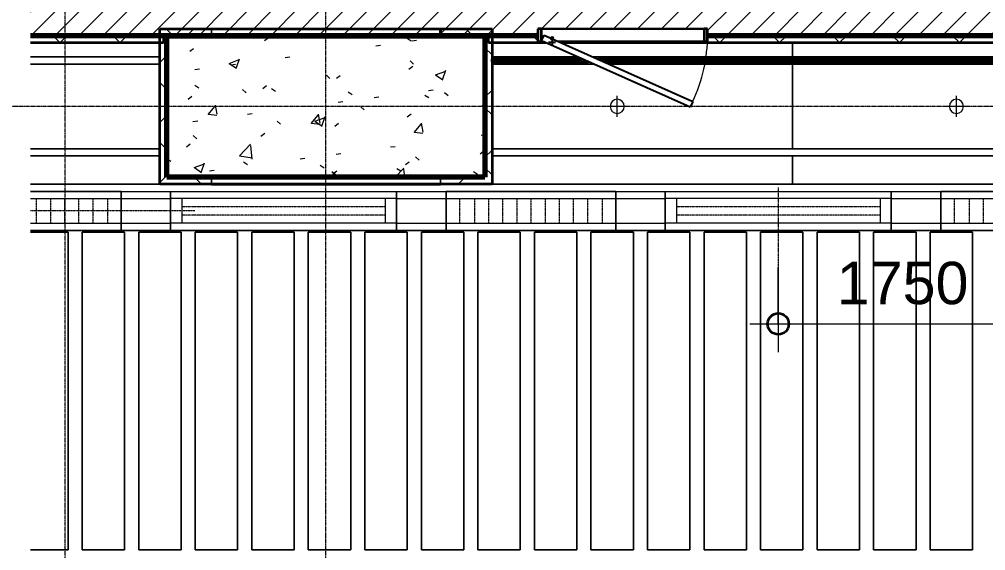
# Model space of a CAD drawing. Header units: millimetres. Extents: x -853228 to -774636, y -17776 to 22455.
# Drawn here: x -849452 to -842615, y 434 to 4195 of the extents above; entities that cross this region are included whole.
import ezdxf

# ---------------------------------------------------------------- set-up
doc = ezdxf.new("R2010")
doc.units = ezdxf.units.MM
doc.linetypes.add('DPA_Grid _ Level 100', pattern=[10, 5.5, -1.6, 1.3, -1.6])
doc.linetypes.add('DPA_Hidden 50', pattern=[3, 2, -1])
for name, color, linetype, lineweight in [('A-ANNO-DIMS', 1, 'Continuous', 9), ('A-ANNO-DIMS-100', 1, 'Continuous', 9), ('A-COLS', 5, 'Continuous', 70), ('A-COLS-E', 1, 'Continuous', 35), ('A-DETL', 1, 'Continuous', 70), ('A-DETL-GENF', 2, 'Continuous', 35), ('A-DOOR', 3, 'Continuous', 35), ('A-DOOR-E', 2, 'Continuous', 25), ('A-DOOR-OPNG', 2, 'Continuous', 9), ('A-GLAZ-CURT', 2, 'Continuous', 9), ('A-WALL', 5, 'Continuous', 35), ('A-WALL-FNSH', 2, 'Continuous', 35), ('A-WALL-PATT', 1, 'Continuous', 35), ('E-LITE-EQPM', 2, 'Continuous', 35), ('I-WALL-E', 2, 'Continuous', 35), ('S-GRID', 251, 'Continuous', 9), ('WALL-E', 2, 'Continuous', 35)]:
    doc.layers.add(name, color=color, linetype=linetype, lineweight=lineweight)
doc.styles.add('Arial_2', font='arial.ttf', dxfattribs={"height": 300})
doc.dimstyles.new('DPA-DIM-3_0_C-C', dxfattribs={"dimscale": 304.8, "dimtxt": 306.07782, "dimasz": 0.492126, "dimexe": 0.656168, "dimexo": 0.0625, "dimgap": 0.164042, "dimtad": 1, "dimdec": 0, "dimzin": 0, "dimdsep": 46, "dimtxsty": 'Arial_2', "dimblk1": 'DOTBLANK', "dimblk2": 'DOTBLANK', "dimsah": 1, "dimcen": 0.09, "dimdle": 0.656168, "dimadec": 8, "dimazin": 0, "dimtfac": 1, "dimtdec": 4, "dimtix": 1, "dimtmove": 0, "dimatfit": 3, "dimfxl": 1.312336, "dimfxlon": 1, "dimtvp": 1, "dimtolj": 1, "dimtzin": 0, "dimarcsym": 2})
doc.dimstyles.new('DPA-DIM-3_0_C-T', dxfattribs={"dimscale": 304.8, "dimtxt": 306.07782, "dimasz": 0.492126, "dimexe": 0.656168, "dimexo": 0.0625, "dimgap": 0.164042, "dimtad": 0, "dimjust": 2, "dimdec": 0, "dimzin": 0, "dimdsep": 46, "dimtxsty": 'Arial_2', "dimblk1": 'DOTBLANK', "dimblk2": 'OBLIQUE', "dimsah": 1, "dimcen": 0.09, "dimdle": 0.656168, "dimadec": 8, "dimazin": 0, "dimtfac": 1, "dimtdec": 4, "dimtix": 1, "dimtmove": 2, "dimatfit": 3, "dimfxl": 1.312336, "dimfxlon": 1, "dimtvp": 1, "dimtolj": 1, "dimtzin": 0, "dimarcsym": 2})
pattern_1 = [(45, (0, 0), (-212.13203, 212.13203), []), (135, (0, 0), (-212.13203, -212.13203), [])]

# ---------------------------------------------------------------- blocks, each defined once
blk = doc.blocks.new('DPA_AC-SG-PI - A2_1200x2000 mm-12150596-4281-01 ENLARGED LOWER PLATFORM LEVEL - REFLECTED CEILING PLAN - SHEET 2')
at = {"layer": 'A-DOOR'}
for p, q in [((-575, 75), (-600, 75)), ((-600, 75), (-600, -15)), ((-575, -15), (-575, 75)), ((575, 75), (575, -15)), ((600, 75), (575, 75)), ((600, -15), (600, 75)), ((-600, -15), (-575, -15)), ((575, -15), (600, -15))]:
    blk.add_line(p, q, dxfattribs=at)
at = {"layer": 'A-DOOR', "lineweight": 25}
for p, q in [((-500, 5), (-500, -45)), ((-525, -20), (-475, -20))]:
    blk.add_line(p, q, dxfattribs=at)
for start, end in [(0, 180), (180, 0)]:
    blk.add_arc((-500, 5), 10, start, end, dxfattribs=at)
at = {"layer": 'A-DOOR-E'}
for p, q in [((-600, 75), (600, 75)), ((-600, -15), (-600, 75)), ((-575, 75), (-575, -15)), ((575, 75), (-575, 75)), ((575, 75), (575, -15)), ((600, -15), (600, 75)), ((-575, -11.1), (-556.6, 30)), ((-556.6, 30), (494.9, -439.9)), ((-566.3, -15), (-600, -15)), ((476.5, -480.9), (-575, -11.1)), ((-575, -15), (-566.3, -15)), ((-456, -15), (575, -15)), ((600, -15), (-456, -15)), ((494.9, -439.9), (476.5, -480.9))]:
    blk.add_line(p, q, dxfattribs=at)
at = {"layer": 'A-DOOR-OPNG'}
blk.add_arc((-500, 30.2), 1100, 334.74419, 0, dxfattribs=at)
blk = doc.blocks.new('System Panel - DPA-AR_Metal Ceiling Rectangular Panel-13144395-4281-01 ENLARGED LOWER PLATFORM LEVEL - REFLECTED CEILING PLAN - SHEET 2')
at = {"layer": 'A-GLAZ-CURT'}
for p, q in [((-848457.4, 4029), (-849372.5, 4029)), ((-849372.5, 4029), (-848457.4, 4029)), ((-849372.5, 3929), (-848457.4, 3929)), ((-848457.4, 3929), (-849372.5, 3929))]:
    blk.add_line(p, q, dxfattribs=at)
blk = doc.blocks.new('DPA_CP_Metal Ceiling Panel - Vertical Panel with Gap-V7-4281-01 ENLARGED LOWER PLATFORM LEVEL - REFLECTED CEILING PLAN - SHEET 2')
at = {"layer": 'A-GLAZ-CURT'}
for p, q in [((-849107.4, 2689), (-849372.5, 2689)), ((-849107.4, 2689), (-849372.5, 2689)), ((-849372.5, 2689), (-849107.4, 2689)), ((-849107.4, 2689), (-849107.4, 439)), ((-849107.4, 439), (-849107.4, 2689)), ((-849107.4, 2689), (-849107.4, 439)), ((-849107.4, 439), (-849372.5, 439)), ((-849372.5, 439), (-849107.4, 439)), ((-849107.4, 439), (-849372.5, 439))]:
    blk.add_line(p, q, dxfattribs=at)
blk = doc.blocks.new('DPA_CP_Metal Ceiling Panel - Vertical Panel with Gap-11114031-4281-01 ENLARGED LOWER PLATFORM LEVEL - REFLECTED CEILING PLAN - SHEET 2')
at = {"layer": 'A-GLAZ-CURT'}
for p, q in [((-785007.4, 2689), (-785007.4, 439)), ((-784707.4, 2689), (-785007.4, 2689)), ((-784707.4, 2689), (-785007.4, 2689)), ((-785007.4, 2689), (-785007.4, 439)), ((-785007.4, 439), (-785007.4, 2689)), ((-785007.4, 2689), (-784707.4, 2689)), ((-784707.4, 2689), (-784707.4, 439)), ((-784707.4, 439), (-784707.4, 2689)), ((-784707.4, 2689), (-784707.4, 439)), ((-784707.4, 439), (-785007.4, 439)), ((-785007.4, 439), (-784707.4, 439)), ((-784707.4, 439), (-785007.4, 439))]:
    blk.add_line(p, q, dxfattribs=at)
blk = doc.blocks.new('System Panel - DPA-AR_Metal Ceiling Rectangular Panel-V23-4281-01 ENLARGED LOWER PLATFORM LEVEL - REFLECTED CEILING PLAN - SHEET 2')
at = {"layer": 'A-GLAZ-CURT'}
for p, q in [((-846107.3, 4029), (-846107.3, 3929)), ((-846107.3, 3929), (-846107.3, 4029)), ((-843982.3, 3929), (-843982.3, 4029)), ((-843982.3, 4029), (-843982.3, 3929)), ((-846107.3, 3929), (-845502.5, 3929)), ((-845502.5, 3929), (-846107.3, 3929)), ((-845392.2, 3929), (-843982.3, 3929)), ((-843982.3, 3929), (-845392.2, 3929))]:
    blk.add_line(p, q, dxfattribs=at)
blk = doc.blocks.new('System Panel - DPA-AR_Metal Ceiling Rectangular Panel-V24-4281-01 ENLARGED LOWER PLATFORM LEVEL - REFLECTED CEILING PLAN - SHEET 2')
at = {"layer": 'A-GLAZ-CURT'}
for p, q in [((-843982.3, 4029), (-843982.3, 3929)), ((-843982.3, 3929), (-843982.3, 4029)), ((-841582.3, 3929), (-841582.3, 4029)), ((-841582.3, 4029), (-841582.3, 3929)), ((-843982.3, 3929), (-841582.3, 3929)), ((-841582.3, 3929), (-843982.3, 3929))]:
    blk.add_line(p, q, dxfattribs=at)
blk = doc.blocks.new('System Panel - DPA-AR_Metal Ceiling Rectangular Panel-V16-4281-01 ENLARGED LOWER PLATFORM LEVEL - REFLECTED CEILING PLAN - SHEET 2')
at = {"layer": 'A-GLAZ-CURT'}
for p, q in [((-814257.4, 4129), (-816382.4, 4129)), ((-816382.4, 4129), (-816382.4, 3929)), ((-816382.4, 3929), (-816382.4, 4129)), ((-816382.4, 4129), (-814257.4, 4129)), ((-814257.4, 3929), (-814257.4, 4129)), ((-814257.4, 4129), (-814257.4, 3929)), ((-816382.4, 3929), (-814257.4, 3929)), ((-814257.4, 3929), (-816382.4, 3929))]:
    blk.add_line(p, q, dxfattribs=at)
blk = doc.blocks.new('System Panel - DPA-AR_Metal Ceiling Rectangular Panel-V15-4281-01 ENLARGED LOWER PLATFORM LEVEL - REFLECTED CEILING PLAN - SHEET 2')
at = {"layer": 'A-GLAZ-CURT'}
for p, q in [((-816382.4, 4129), (-818782.4, 4129)), ((-818782.4, 4129), (-818782.4, 3929)), ((-818782.4, 3929), (-818782.4, 4129)), ((-818782.4, 4129), (-816382.4, 4129)), ((-816382.4, 3929), (-816382.4, 4129)), ((-816382.4, 4129), (-816382.4, 3929)), ((-818782.4, 3929), (-816382.4, 3929)), ((-816382.4, 3929), (-818782.4, 3929))]:
    blk.add_line(p, q, dxfattribs=at)
blk = doc.blocks.new('System Panel - DPA-AR_Metal Ceiling Rectangular Panel-V28-4281-01 ENLARGED LOWER PLATFORM LEVEL - REFLECTED CEILING PLAN - SHEET 2')
at = {"layer": 'A-GLAZ-CURT'}
for p, q in [((-845390.6, 3879), (-846107.3, 3879)), ((-846107.3, 3879), (-846107.3, 3279)), ((-846107.3, 3279), (-846107.3, 3879)), ((-846107.3, 3879), (-845390.6, 3879)), ((-843982.3, 3879), (-845280.3, 3879)), ((-845280.3, 3879), (-843982.3, 3879)), ((-843982.3, 3279), (-843982.3, 3879)), ((-843982.3, 3879), (-843982.3, 3279)), ((-846107.3, 3279), (-843982.3, 3279)), ((-843982.3, 3279), (-846107.3, 3279))]:
    blk.add_line(p, q, dxfattribs=at)
blk = doc.blocks.new('System Panel - DPA-AR_Metal Ceiling Rectangular Panel-13139299-4281-01 ENLARGED LOWER PLATFORM LEVEL - REFLECTED CEILING PLAN - SHEET 2')
at = {"layer": 'A-GLAZ-CURT'}
for p, q in [((-818782.4, 3879), (-821182.4, 3879)), ((-821182.4, 3879), (-821182.4, 3279)), ((-821182.4, 3279), (-821182.4, 3879)), ((-821182.4, 3879), (-818782.4, 3879)), ((-818782.4, 3279), (-818782.4, 3879)), ((-818782.4, 3879), (-818782.4, 3279)), ((-821182.4, 3279), (-818782.4, 3279)), ((-818782.4, 3279), (-821182.4, 3279))]:
    blk.add_line(p, q, dxfattribs=at)
blk = doc.blocks.new('System Panel - DPA-AR_Metal Ceiling Rectangular Panel-V40-4281-01 ENLARGED LOWER PLATFORM LEVEL - REFLECTED CEILING PLAN - SHEET 2')
at = {"layer": 'A-GLAZ-CURT'}
for p, q in [((-848457.4, 3229), (-849372.5, 3229)), ((-849372.5, 3229), (-848457.4, 3229)), ((-849372.5, 3029), (-848457.3, 3029)), ((-848457.3, 3029), (-849372.5, 3029))]:
    blk.add_line(p, q, dxfattribs=at)
blk = doc.blocks.new('System Panel - DPA-AR_Metal Ceiling Rectangular Panel-V41-4281-01 ENLARGED LOWER PLATFORM LEVEL - REFLECTED CEILING PLAN - SHEET 2')
at = {"layer": 'A-GLAZ-CURT'}
for p, q in [((-848457.4, 3879), (-849372.5, 3879)), ((-849372.5, 3879), (-848457.4, 3879)), ((-849372.5, 3279), (-848457.4, 3279)), ((-848457.4, 3279), (-849372.5, 3279))]:
    blk.add_line(p, q, dxfattribs=at)
blk = doc.blocks.new('LGF_DL_SAA_LowPower_DL1a - LGF_DL_SAA_LowPower_DL1a-8832329-4281-01 ENLARGED LOWER PLATFORM LEVEL - REFLECTED CEILING PLAN - SHEET 2')
at = {"layer": 'A-DETL-GENF', "lineweight": 9}
for p, q in [((0, 75), (0, -75)), ((72.5, 0), (-72.5, 0))]:
    blk.add_line(p, q, dxfattribs=at)
blk.add_circle((0, 0), 50, dxfattribs=at)
blk = doc.blocks.new('DPA_CP_Metal Ceiling Luminaire2 - Linear Luminaire-12404975-4281-01 ENLARGED LOWER PLATFORM LEVEL - REFLECTED CEILING PLAN - SHEET 2')
at = {"layer": 'A-GLAZ-CURT'}
for p, q in [((-786932.4, 2701.5), (-786932.4, 2976.5)), ((-786932.4, 2976.5), (-785732.4, 2976.5)), ((-786932.4, 2976.5), (-786932.4, 2701.5)), ((-785732.4, 2976.5), (-786932.4, 2976.5)), ((-786932.4, 2976.5), (-785732.4, 2976.5)), ((-785732.4, 2976.5), (-785732.4, 2701.5)), ((-785732.4, 2701.5), (-785732.4, 2976.5)), ((-786932.4, 2939), (-786932.4, 2701.5)), ((-786932.4, 2926.5), (-785732.4, 2926.5)), ((-785732.4, 2939), (-785732.4, 2701.5)), ((-786932.4, 2751.5), (-785732.4, 2751.5)), ((-785732.4, 2701.5), (-786932.4, 2701.5)), ((-785732.4, 2701.5), (-786932.4, 2701.5)), ((-786932.4, 2701.5), (-785732.4, 2701.5))]:
    blk.add_line(p, q, dxfattribs=at)
at = {"layer": 'A-GLAZ-CURT', "linetype": 'DPA_Hidden 50'}
for p, q in [((-786837.4, 2926.5), (-786837.4, 2751.5)), ((-786732.4, 2926.5), (-786732.4, 2751.5)), ((-786632.4, 2926.5), (-786632.4, 2751.5)), ((-786532.4, 2926.5), (-786532.4, 2751.5)), ((-786432.4, 2926.5), (-786432.4, 2751.5)), ((-786332.4, 2926.5), (-786332.4, 2751.5)), ((-786232.4, 2926.5), (-786232.4, 2751.5)), ((-786132.4, 2926.5), (-786132.4, 2751.5)), ((-786032.4, 2926.5), (-786032.4, 2751.5)), ((-785932.4, 2926.5), (-785932.4, 2751.5)), ((-785827.4, 2926.5), (-785827.4, 2751.5))]:
    blk.add_line(p, q, dxfattribs=at)
blk = doc.blocks.new('DPA_CP_Metal Ceiling Air Supply1 - Linear Diffuser Air Supply-12404980-4281-01 ENLARGED LOWER PLATFORM LEVEL - REFLECTED CEILING PLAN - SHEET 2')
at = {"layer": 'A-GLAZ-CURT'}
for p, q in [((-788882.4, 2701.5), (-788882.4, 2976.5)), ((-788882.4, 2976.5), (-787282.4, 2976.5)), ((-788882.4, 2701.5), (-788882.4, 2976.5)), ((-788882.4, 2976.5), (-787282.4, 2976.5)), ((-788882.4, 2976.5), (-787282.4, 2976.5)), ((-788882.4, 2701.5), (-788882.4, 2976.5)), ((-787282.4, 2701.5), (-787282.4, 2976.5)), ((-787282.4, 2976.5), (-787282.4, 2701.5)), ((-787282.4, 2976.5), (-787282.4, 2701.5)), ((-787282.4, 2926.5), (-788882.4, 2926.5)), ((-788802.4, 2926.5), (-788802.4, 2751.5)), ((-787362.4, 2926.5), (-787362.4, 2751.5)), ((-787282.4, 2751.5), (-788882.4, 2751.5)), ((-788882.4, 2701.5), (-787282.4, 2701.5)), ((-787282.4, 2701.5), (-788882.4, 2701.5)), ((-787282.4, 2701.5), (-788882.4, 2701.5))]:
    blk.add_line(p, q, dxfattribs=at)
at = {"layer": 'A-GLAZ-CURT', "linetype": 'DPA_Hidden 50'}
for p, q in [((-787362.4, 2868.2), (-788802.4, 2868.2)), ((-787362.4, 2809.9), (-788802.4, 2809.9))]:
    blk.add_line(p, q, dxfattribs=at)
blk = doc.blocks.new('DPA_CP_Metal Ceiling Panel1 - Horizontal with Gap-16028279-4281-01 ENLARGED LOWER PLATFORM LEVEL - REFLECTED CEILING PLAN - SHEET 2')
at = {"layer": 'A-GLAZ-CURT'}
for p, q in [((-787282.4, 2701.5), (-787282.4, 2976.5)), ((-787282.4, 2701.5), (-787282.4, 2976.5)), ((-787282.4, 2976.5), (-786932.4, 2976.5)), ((-787282.4, 2976.5), (-786932.4, 2976.5)), ((-787282.4, 2701.5), (-787282.4, 2976.5)), ((-786932.4, 2701.5), (-786932.4, 2976.5)), ((-786932.4, 2976.5), (-786932.4, 2701.5)), ((-786932.4, 2976.5), (-786932.4, 2701.5)), ((-787282.4, 2926.5), (-786932.4, 2926.5)), ((-787282.4, 2751.5), (-786932.4, 2751.5)), ((-787282.4, 2701.5), (-786932.4, 2701.5)), ((-786932.4, 2701.5), (-787282.4, 2701.5)), ((-786932.4, 2701.5), (-787282.4, 2701.5))]:
    blk.add_line(p, q, dxfattribs=at)
blk = doc.blocks.new('DPA_CP_Metal Ceiling Luminaire2 - Linear Luminaire-V45-4281-01 ENLARGED LOWER PLATFORM LEVEL - REFLECTED CEILING PLAN - SHEET 2')
at = {"layer": 'A-GLAZ-CURT'}
for p, q in [((-849372.5, 2976.5), (-848732.4, 2976.5)), ((-848732.4, 2976.5), (-849372.5, 2976.5)), ((-849372.5, 2976.5), (-848732.4, 2976.5)), ((-848732.4, 2976.5), (-848732.4, 2701.5)), ((-848732.4, 2701.5), (-848732.4, 2976.5)), ((-849372.5, 2926.5), (-848732.4, 2926.5)), ((-848732.4, 2939), (-848732.4, 2701.5)), ((-849372.5, 2751.5), (-848732.4, 2751.5)), ((-848732.4, 2701.5), (-849372.5, 2701.5)), ((-848732.4, 2701.5), (-849372.5, 2701.5)), ((-849372.5, 2701.5), (-848732.4, 2701.5))]:
    blk.add_line(p, q, dxfattribs=at)
at = {"layer": 'A-GLAZ-CURT', "linetype": 'DPA_Hidden 50'}
for p, q in [((-849332.4, 2926.5), (-849332.4, 2751.5)), ((-849232.4, 2926.5), (-849232.4, 2751.5)), ((-849132.4, 2926.5), (-849132.4, 2751.5)), ((-849032.4, 2926.5), (-849032.4, 2751.5)), ((-848932.4, 2926.5), (-848932.4, 2751.5)), ((-848827.4, 2926.5), (-848827.4, 2751.5))]:
    blk.add_line(p, q, dxfattribs=at)
blk = doc.blocks.new('DIMBLOCK44-4281-01 ENLARGED LOWER PLATFORM LEVEL - REFLECTED CEILING PLAN - SHEET 2')
at = {"layer": 'A-ANNO-DIMS-100'}
for p, q in [((-849731.4, 289), (-849731.4, 489)), ((-849331.4, 289), (-849931.4, 289)), ((-849731.4, 289), (-849931.4, 289)), ((-849731.4, 289), (-849331.4, 289)), ((-849731.4, 289), (-849331.4, 289))]:
    blk.add_line(p, q, dxfattribs=at)
at = {"layer": 'A-ANNO-DIMS-100', "lineweight": 35}
blk.add_circle((-849731.4, 289), 75, dxfattribs=at)
blk = doc.blocks.new('_DotBlank')
at = {"color": 0, "linetype": 'ByBlock', "lineweight": -2}
blk.add_line((-0.5, 0), (-1, 0), dxfattribs=at)
blk.add_circle((0, 0), 0.5, dxfattribs=at)
blk = doc.blocks.new('_None')
blk = doc.blocks.new('_Oblique')
at = {"color": 0, "linetype": 'ByBlock', "lineweight": -2}
blk.add_line((-0.5, -0.5), (0.5, 0.5), dxfattribs=at)
blk = doc.blocks.new('DIMBLOCK48-4281-01 ENLARGED LOWER PLATFORM LEVEL - REFLECTED CEILING PLAN - SHEET 2')
at = {"layer": 'A-ANNO-DIMS-100'}
for p, q in [((-844082.4, 2439.2), (-844082.4, 1839.2)), ((-844082.4, 2039.2), (-844082.4, 2439.2)), ((-842332.4, 2439.2), (-842332.4, 1839.2)), ((-842332.4, 2039.2), (-842332.4, 2439.2)), ((-844282.4, 2039.2), (-842332.4, 2039.2))]:
    blk.add_line(p, q, dxfattribs=at)
at = {"layer": 'A-ANNO-DIMS-100', "lineweight": 35}
for centre in [(-844082.4, 2039.2), (-842332.4, 2039.2)]:
    blk.add_circle(centre, 75, dxfattribs=at)
at = {"layer": 'A-ANNO-DIMS-100', "color": 0, "insert": (-843668.8, 2478.7), "char_height": 300, "width": 1107.531, "attachment_point": 1, "line_spacing_factor": 0.941778, "style": 'Arial_2'}
blk.add_mtext('1750', dxfattribs=at)

msp = doc.modelspace()

# ---------------------------------------------------------------- hatches: boundary and pattern name
at = {"layer": 'A-COLS-E', "lineweight": 9}
h = msp.add_hatch(dxfattribs=at)
h.set_pattern_fill('FP_1', color=256, style=0, pattern_type=2)
h.set_pattern_definition([(50, (0, 0), (728.7365, -63.75582), [76.2, -838.2]), (355, (0, 0), (-140.9716, 764.2276), [60.96, -670.56]), (100.451, (60.7, -5.3), (587.77, 700.46675), [64.76, -712.36]), (46.184, (0, 203.2), (1084.3162, -168.171), [114.3, -1257.3]), (96.636, (90.4, 189.2), (949.6099, 989.7098), [97.14, -1068.54]), (351.184, (0, 203.2), (949.6206, 989.7012), [91.44, -1005.84]), (21, (101.6, 152.4), (606.45787, -409.06057), [76.2, -838.2]), (326, (101.6, 152.4), (247.20834, 736.7529), [60.96, -670.56]), (71.451, (152.14, 118.3), (853.66825, 327.6855), [64.76, -712.36]), (37.5, (0, 0), (12.35469, 338.22012), [33.528, -628.904, 33.528, -647.192, -673.1]), (37.5, (0, 0), (12.35469, 338.22012), [-1343.152, 33.528, -639.572]), (7.5, (0, 0), (267.27887, 400.72213), [33.528, -354.584, 33.528, -613.664, -256.54]), (7.5, (0, 0), (267.27887, 400.72213), [-1035.304, 33.528, -223.012]), (327.5, (-226.57, 0), (542.36333, -22.915345), [33.528, -220.472, 33.528, -758.952, -1051.56]), (327.5, (-226.57, 0), (542.36333, -22.915345), [-1046.48, 33.528, -1018.032]), (317.5, (-328.17, 0), (592.51696, 101.7071), [33.528, -296.672, 33.528, -492.76, -746.76]), (317.5, (-328.17, 0), (592.51696, 101.7071), [-856.488, 33.528, -713.232])])
h.paths.add_polyline_path([(-846157.4, 3079), (-846157.4, 4079), (-848407.4, 4079), (-848407.4, 3079), (-847166.3, 3079)])
at = {"layer": 'A-WALL-PATT', "lineweight": 9}
h = msp.add_hatch(dxfattribs=at)
h.set_pattern_fill('FP_2', color=256, style=0, pattern_type=2)
h.set_pattern_definition([(45, (0, 0), (-84.852814, 84.852814), [])])
h.paths.add_polyline_path([(-842457.4, 4079), (-842457.4, 4279), (-849372.5, 4279), (-849372.5, 4079), (-845782.4, 4079), (-845782.4, 4129), (-844582.4, 4129), (-844582.4, 4079), (-842754, 4079)])
h = msp.add_hatch(dxfattribs=at)
h.set_pattern_fill('FP_3', color=256, style=0, pattern_type=2)
h.set_pattern_definition(pattern_1)
h.paths.add_polyline_path([(-848457.4, 3029), (-848407.4, 3029), (-848407.4, 4129), (-848457.4, 4129), (-848457.4, 3752.5)])
h = msp.add_hatch(dxfattribs=at)
h.set_pattern_fill('FP_3', color=256, style=0, pattern_type=2)
h.set_pattern_definition(pattern_1)
h.paths.add_polyline_path([(-846472.3, 4079), (-846157.4, 4079), (-846157.4, 4129), (-846472.3, 4129)])
h.paths.add_polyline_path([(-848407.4, 4079), (-848092.4, 4079), (-848092.4, 4129), (-848407.4, 4129)])
h = msp.add_hatch(dxfattribs=at)
h.set_pattern_fill('FP_3', color=256, style=0, pattern_type=2)
h.set_pattern_definition(pattern_1)
h.paths.add_polyline_path([(-846157.4, 3079), (-846107.4, 3079), (-846107.4, 4129), (-846157.4, 4129), (-846157.4, 3752.5)])
h = msp.add_hatch(dxfattribs=at)
h.set_pattern_fill('FP_3', color=256, style=0, pattern_type=2)
h.set_pattern_definition(pattern_1)
h.paths.add_polyline_path([(-848432.3, 4029), (-848432.3, 4079), (-849372.5, 4079), (-849372.5, 4029)])
h = msp.add_hatch(dxfattribs=at)
h.set_pattern_fill('FP_3', color=256, style=0, pattern_type=2)
h.set_pattern_definition(pattern_1)
h.paths.add_polyline_path([(-842754, 4029), (-842457.4, 4029), (-842457.4, 4079), (-844582.4, 4079), (-844582.4, 4039), (-845638.4, 4039), (-845616, 4029), (-844582.4, 4029)])
h.paths.add_polyline_path([(-845726.3, 4029), (-845748.7, 4039), (-845782.4, 4039), (-845782.4, 4079), (-846132.3, 4079), (-846132.3, 4029), (-845757.4, 4029)])
h = msp.add_hatch(dxfattribs=at)
h.set_pattern_fill('FP_3', color=256, style=0, pattern_type=2)
h.set_pattern_definition(pattern_1)
h.paths.add_polyline_path([(-846107.4, 3029), (-846107.4, 3079), (-846472.3, 3079), (-846472.3, 3029)])
h.paths.add_polyline_path([(-848407.4, 3029), (-848092.4, 3029), (-848092.4, 3079), (-848407.4, 3079)])

# ---------------------------------------------------------------- linework, layer by layer
at = {"layer": 'A-COLS'}
for p, q in [((-848407.4, 3079), (-848407.4, 4079)), ((-848407.4, 4079), (-846157.4, 4079)), ((-846157.4, 4079), (-846157.4, 3079)), ((-846157.4, 3079), (-848407.4, 3079))]:
    msp.add_line(p, q, dxfattribs=at)
at = {"layer": 'A-DETL', "color": 55, "linetype": 'DPA_Hidden 50', "lineweight": 9}
for p, q in [((-849210, 4079), (-849372.5, 4079)), ((-844082.4, 3004), (-844082.4, 2104)), ((-848210, 2839.4), (-849372.5, 2839.4))]:
    msp.add_line(p, q, dxfattribs=at)
at = {"layer": 'A-WALL', "lineweight": 9}
for p, q in [((-848092.4, 4129), (-848092.4, 4079)), ((-848092.4, 4079), (-848092.4, 4129)), ((-848092.4, 3079), (-848092.4, 3029)), ((-848092.4, 3029), (-848092.4, 3079)), ((-846472.3, 3029), (-846472.3, 3079)), ((-846472.3, 3079), (-846472.3, 3029))]:
    msp.add_line(p, q, dxfattribs=at)
at = {"layer": 'A-WALL', "color": 7, "lineweight": 70}
for p, q in [((-845782.4, 4079), (-849372.5, 4079)), ((-842457.4, 4079), (-844582.4, 4079))]:
    msp.add_line(p, q, dxfattribs=at)
at = {"layer": 'A-WALL-FNSH', "color": 250}
for p, q in [((-848457.4, 3029), (-848457.4, 4129)), ((-848457.4, 4129), (-848407.4, 4129)), ((-848407.4, 4129), (-848092.4, 4129)), ((-848092.4, 4129), (-846472.3, 4129)), ((-846472.3, 4129), (-846157.4, 4129)), ((-846472.3, 4079), (-846472.3, 4129)), ((-846472.3, 4129), (-846472.3, 4079)), ((-846157.4, 4129), (-846107.4, 4129)), ((-846107.4, 4129), (-846107.4, 3079)), ((-849372.5, 4079), (-848432.3, 4079)), ((-848432.3, 4079), (-848432.3, 4029)), ((-848407.4, 4079), (-848407.4, 3079)), ((-848092.4, 4079), (-848407.4, 4079)), ((-846472.3, 4079), (-848092.4, 4079)), ((-846157.4, 4079), (-846472.3, 4079)), ((-846157.4, 3079), (-846157.4, 4079)), ((-846132.3, 4029), (-846132.3, 4079)), ((-846132.3, 4079), (-845782.4, 4079)), ((-844582.4, 4079), (-842457.4, 4079)), ((-848432.3, 4029), (-849372.5, 4029)), ((-845782.4, 4029), (-846132.3, 4029)), ((-845726.3, 4029), (-845782.4, 4029)), ((-844582.4, 4029), (-845616, 4029)), ((-842457.4, 4029), (-844582.4, 4029)), ((-848407.4, 3079), (-848092.4, 3079)), ((-848092.4, 3079), (-846472.3, 3079)), ((-846472.3, 3079), (-846157.4, 3079)), ((-846107.4, 3079), (-846107.4, 3029)), ((-848407.4, 3029), (-848457.4, 3029)), ((-848092.4, 3029), (-848407.4, 3029)), ((-846472.3, 3029), (-848092.4, 3029)), ((-846107.4, 3029), (-846472.3, 3029))]:
    msp.add_line(p, q, dxfattribs=at)
at = {"layer": 'I-WALL-E'}
for p, q in [((-845468.9, 3914), (-846107.4, 3914)), ((-846107.4, 3914), (-845468.9, 3914)), ((-846107.4, 3894), (-846107.4, 3914)), ((-837057.4, 3914), (-845358.6, 3914)), ((-845358.6, 3914), (-842537.7, 3914)), ((-845424.2, 3894), (-846107.4, 3894)), ((-846107.4, 3894), (-845424.2, 3894)), ((-842537.7, 3894), (-845313.9, 3894)), ((-845313.9, 3894), (-837057.4, 3894))]:
    msp.add_line(p, q, dxfattribs=at)
at = {"layer": 'S-GRID', "linetype": 'DPA_Grid _ Level 100'}
for p, q in [((-849127.4, -17775.6), (-849127.4, 20540.3)), ((-847282.4, -17775.6), (-847282.4, 20540.3)), ((-778882.4, 3579), (-851892.1, 3579))]:
    msp.add_line(p, q, dxfattribs=at)
at = {"layer": 'WALL-E'}
for p, q in [((-848092.4, 4079), (-846472.3, 4079)), ((-846472.3, 3079), (-848092.4, 3079)), ((-848092.4, 3029), (-846472.3, 3029))]:
    msp.add_line(p, q, dxfattribs=at)

# ---------------------------------------------------------------- block references
at = {"layer": 'A-DOOR-E'}
msp.add_blockref('DPA_AC-SG-PI - A2_1200x2000 mm-12150596-4281-01 ENLARGED LOWER PLATFORM LEVEL - REFLECTED CEILING PLAN - SHEET 2', (-845182.4, 4054), dxfattribs=at)
at = {"layer": 'A-GLAZ-CURT'}
for name, p in [('System Panel - DPA-AR_Metal Ceiling Rectangular Panel-13144395-4281-01 ENLARGED LOWER PLATFORM LEVEL - REFLECTED CEILING PLAN - SHEET 2', (0, 0)), ('System Panel - DPA-AR_Metal Ceiling Rectangular Panel-V23-4281-01 ENLARGED LOWER PLATFORM LEVEL - REFLECTED CEILING PLAN - SHEET 2', (0, 0)), ('System Panel - DPA-AR_Metal Ceiling Rectangular Panel-V24-4281-01 ENLARGED LOWER PLATFORM LEVEL - REFLECTED CEILING PLAN - SHEET 2', (0, 0)), ('System Panel - DPA-AR_Metal Ceiling Rectangular Panel-V41-4281-01 ENLARGED LOWER PLATFORM LEVEL - REFLECTED CEILING PLAN - SHEET 2', (0, 0)), ('System Panel - DPA-AR_Metal Ceiling Rectangular Panel-V28-4281-01 ENLARGED LOWER PLATFORM LEVEL - REFLECTED CEILING PLAN - SHEET 2', (0, 0)), ('System Panel - DPA-AR_Metal Ceiling Rectangular Panel-13139299-4281-01 ENLARGED LOWER PLATFORM LEVEL - REFLECTED CEILING PLAN - SHEET 2', (-22799.9, 0)), ('System Panel - DPA-AR_Metal Ceiling Rectangular Panel-V40-4281-01 ENLARGED LOWER PLATFORM LEVEL - REFLECTED CEILING PLAN - SHEET 2', (0, 0)), ('System Panel - DPA-AR_Metal Ceiling Rectangular Panel-V16-4281-01 ENLARGED LOWER PLATFORM LEVEL - REFLECTED CEILING PLAN - SHEET 2', (-29724.9, -900)), ('System Panel - DPA-AR_Metal Ceiling Rectangular Panel-V15-4281-01 ENLARGED LOWER PLATFORM LEVEL - REFLECTED CEILING PLAN - SHEET 2', (-25199.9, -900)), ('DPA_CP_Metal Ceiling Luminaire2 - Linear Luminaire-V45-4281-01 ENLARGED LOWER PLATFORM LEVEL - REFLECTED CEILING PLAN - SHEET 2', (0, 0)), ('DPA_CP_Metal Ceiling Luminaire2 - Linear Luminaire-V45-4281-01 ENLARGED LOWER PLATFORM LEVEL - REFLECTED CEILING PLAN - SHEET 2', (0, 0)), ('DPA_CP_Metal Ceiling Luminaire2 - Linear Luminaire-V45-4281-01 ENLARGED LOWER PLATFORM LEVEL - REFLECTED CEILING PLAN - SHEET 2', (0, 0)), ('DPA_CP_Metal Ceiling Panel1 - Horizontal with Gap-16028279-4281-01 ENLARGED LOWER PLATFORM LEVEL - REFLECTED CEILING PLAN - SHEET 2', (-61450, 0)), ('DPA_CP_Metal Ceiling Panel1 - Horizontal with Gap-16028279-4281-01 ENLARGED LOWER PLATFORM LEVEL - REFLECTED CEILING PLAN - SHEET 2', (-61450, 0)), ('DPA_CP_Metal Ceiling Panel1 - Horizontal with Gap-16028279-4281-01 ENLARGED LOWER PLATFORM LEVEL - REFLECTED CEILING PLAN - SHEET 2', (-61450, 0)), ('DPA_CP_Metal Ceiling Air Supply1 - Linear Diffuser Air Supply-12404980-4281-01 ENLARGED LOWER PLATFORM LEVEL - REFLECTED CEILING PLAN - SHEET 2', (-59500, 0)), ('DPA_CP_Metal Ceiling Air Supply1 - Linear Diffuser Air Supply-12404980-4281-01 ENLARGED LOWER PLATFORM LEVEL - REFLECTED CEILING PLAN - SHEET 2', (-59500, 0)), ('DPA_CP_Metal Ceiling Air Supply1 - Linear Diffuser Air Supply-12404980-4281-01 ENLARGED LOWER PLATFORM LEVEL - REFLECTED CEILING PLAN - SHEET 2', (-59500, 0)), ('DPA_CP_Metal Ceiling Panel1 - Horizontal with Gap-16028279-4281-01 ENLARGED LOWER PLATFORM LEVEL - REFLECTED CEILING PLAN - SHEET 2', (-59500, 0)), ('DPA_CP_Metal Ceiling Panel1 - Horizontal with Gap-16028279-4281-01 ENLARGED LOWER PLATFORM LEVEL - REFLECTED CEILING PLAN - SHEET 2', (-59500, 0)), ('DPA_CP_Metal Ceiling Panel1 - Horizontal with Gap-16028279-4281-01 ENLARGED LOWER PLATFORM LEVEL - REFLECTED CEILING PLAN - SHEET 2', (-59500, 0)), ('DPA_CP_Metal Ceiling Luminaire2 - Linear Luminaire-12404975-4281-01 ENLARGED LOWER PLATFORM LEVEL - REFLECTED CEILING PLAN - SHEET 2', (-59500, 0)), ('DPA_CP_Metal Ceiling Luminaire2 - Linear Luminaire-12404975-4281-01 ENLARGED LOWER PLATFORM LEVEL - REFLECTED CEILING PLAN - SHEET 2', (-59500, 0)), ('DPA_CP_Metal Ceiling Luminaire2 - Linear Luminaire-12404975-4281-01 ENLARGED LOWER PLATFORM LEVEL - REFLECTED CEILING PLAN - SHEET 2', (-59500, 0)), ('DPA_CP_Metal Ceiling Panel1 - Horizontal with Gap-16028279-4281-01 ENLARGED LOWER PLATFORM LEVEL - REFLECTED CEILING PLAN - SHEET 2', (-57950, 0)), ('DPA_CP_Metal Ceiling Panel1 - Horizontal with Gap-16028279-4281-01 ENLARGED LOWER PLATFORM LEVEL - REFLECTED CEILING PLAN - SHEET 2', (-57950, 0)), ('DPA_CP_Metal Ceiling Panel1 - Horizontal with Gap-16028279-4281-01 ENLARGED LOWER PLATFORM LEVEL - REFLECTED CEILING PLAN - SHEET 2', (-57950, 0)), ('DPA_CP_Metal Ceiling Air Supply1 - Linear Diffuser Air Supply-12404980-4281-01 ENLARGED LOWER PLATFORM LEVEL - REFLECTED CEILING PLAN - SHEET 2', (-56000, 0)), ('DPA_CP_Metal Ceiling Air Supply1 - Linear Diffuser Air Supply-12404980-4281-01 ENLARGED LOWER PLATFORM LEVEL - REFLECTED CEILING PLAN - SHEET 2', (-56000, 0)), ('DPA_CP_Metal Ceiling Air Supply1 - Linear Diffuser Air Supply-12404980-4281-01 ENLARGED LOWER PLATFORM LEVEL - REFLECTED CEILING PLAN - SHEET 2', (-56000, 0)), ('DPA_CP_Metal Ceiling Panel1 - Horizontal with Gap-16028279-4281-01 ENLARGED LOWER PLATFORM LEVEL - REFLECTED CEILING PLAN - SHEET 2', (-56000, 0)), ('DPA_CP_Metal Ceiling Panel1 - Horizontal with Gap-16028279-4281-01 ENLARGED LOWER PLATFORM LEVEL - REFLECTED CEILING PLAN - SHEET 2', (-56000, 0)), ('DPA_CP_Metal Ceiling Panel1 - Horizontal with Gap-16028279-4281-01 ENLARGED LOWER PLATFORM LEVEL - REFLECTED CEILING PLAN - SHEET 2', (-56000, 0)), ('DPA_CP_Metal Ceiling Luminaire2 - Linear Luminaire-12404975-4281-01 ENLARGED LOWER PLATFORM LEVEL - REFLECTED CEILING PLAN - SHEET 2', (-56000, 0)), ('DPA_CP_Metal Ceiling Luminaire2 - Linear Luminaire-12404975-4281-01 ENLARGED LOWER PLATFORM LEVEL - REFLECTED CEILING PLAN - SHEET 2', (-56000, 0)), ('DPA_CP_Metal Ceiling Luminaire2 - Linear Luminaire-12404975-4281-01 ENLARGED LOWER PLATFORM LEVEL - REFLECTED CEILING PLAN - SHEET 2', (-56000, 0)), ('DPA_CP_Metal Ceiling Panel - Vertical Panel with Gap-V7-4281-01 ENLARGED LOWER PLATFORM LEVEL - REFLECTED CEILING PLAN - SHEET 2', (0, 0)), ('DPA_CP_Metal Ceiling Panel - Vertical Panel with Gap-11114031-4281-01 ENLARGED LOWER PLATFORM LEVEL - REFLECTED CEILING PLAN - SHEET 2', (-64000, 0)), ('DPA_CP_Metal Ceiling Panel - Vertical Panel with Gap-11114031-4281-01 ENLARGED LOWER PLATFORM LEVEL - REFLECTED CEILING PLAN - SHEET 2', (-63600, 0)), ('DPA_CP_Metal Ceiling Panel - Vertical Panel with Gap-11114031-4281-01 ENLARGED LOWER PLATFORM LEVEL - REFLECTED CEILING PLAN - SHEET 2', (-63200, 0)), ('DPA_CP_Metal Ceiling Panel - Vertical Panel with Gap-11114031-4281-01 ENLARGED LOWER PLATFORM LEVEL - REFLECTED CEILING PLAN - SHEET 2', (-62800, 0)), ('DPA_CP_Metal Ceiling Panel - Vertical Panel with Gap-11114031-4281-01 ENLARGED LOWER PLATFORM LEVEL - REFLECTED CEILING PLAN - SHEET 2', (-62400, 0)), ('DPA_CP_Metal Ceiling Panel - Vertical Panel with Gap-11114031-4281-01 ENLARGED LOWER PLATFORM LEVEL - REFLECTED CEILING PLAN - SHEET 2', (-62000, 0)), ('DPA_CP_Metal Ceiling Panel - Vertical Panel with Gap-11114031-4281-01 ENLARGED LOWER PLATFORM LEVEL - REFLECTED CEILING PLAN - SHEET 2', (-61600, 0)), ('DPA_CP_Metal Ceiling Panel - Vertical Panel with Gap-11114031-4281-01 ENLARGED LOWER PLATFORM LEVEL - REFLECTED CEILING PLAN - SHEET 2', (-61200, 0)), ('DPA_CP_Metal Ceiling Panel - Vertical Panel with Gap-11114031-4281-01 ENLARGED LOWER PLATFORM LEVEL - REFLECTED CEILING PLAN - SHEET 2', (-60800, 0)), ('DPA_CP_Metal Ceiling Panel - Vertical Panel with Gap-11114031-4281-01 ENLARGED LOWER PLATFORM LEVEL - REFLECTED CEILING PLAN - SHEET 2', (-60400, 0)), ('DPA_CP_Metal Ceiling Panel - Vertical Panel with Gap-11114031-4281-01 ENLARGED LOWER PLATFORM LEVEL - REFLECTED CEILING PLAN - SHEET 2', (-60000, 0)), ('DPA_CP_Metal Ceiling Panel - Vertical Panel with Gap-11114031-4281-01 ENLARGED LOWER PLATFORM LEVEL - REFLECTED CEILING PLAN - SHEET 2', (-59600, 0)), ('DPA_CP_Metal Ceiling Panel - Vertical Panel with Gap-11114031-4281-01 ENLARGED LOWER PLATFORM LEVEL - REFLECTED CEILING PLAN - SHEET 2', (-59200, 0)), ('DPA_CP_Metal Ceiling Panel - Vertical Panel with Gap-11114031-4281-01 ENLARGED LOWER PLATFORM LEVEL - REFLECTED CEILING PLAN - SHEET 2', (-58800, 0)), ('DPA_CP_Metal Ceiling Panel - Vertical Panel with Gap-11114031-4281-01 ENLARGED LOWER PLATFORM LEVEL - REFLECTED CEILING PLAN - SHEET 2', (-58400, 0)), ('DPA_CP_Metal Ceiling Panel - Vertical Panel with Gap-11114031-4281-01 ENLARGED LOWER PLATFORM LEVEL - REFLECTED CEILING PLAN - SHEET 2', (-58000, 0))]:
    msp.add_blockref(name, p, dxfattribs=at)
at = {"layer": 'E-LITE-EQPM', "extrusion": (0, 0, -1), "rotation": 180}
for p in [(845221.9, 3579), (842821.9, 3579)]:
    msp.add_blockref('LGF_DL_SAA_LowPower_DL1a - LGF_DL_SAA_LowPower_DL1a-8832329-4281-01 ENLARGED LOWER PLATFORM LEVEL - REFLECTED CEILING PLAN - SHEET 2', p, dxfattribs=at)

# ---------------------------------------------------------------- dimensions: what is measured, and where the dimension line sits
at = {"layer": 'A-ANNO-DIMS'}
dim = msp.add_linear_dim(base=(-842332.4, 2039.2), p1=(-844082.4, 2439.2), p2=(-842332.4, 2439.2), dimstyle='DPA-DIM-3_0_C-C', override={"dimpost": '<>', "dimfxl": 1750}, dxfattribs=at)
dim.commit()
dim.dimension.update_dxf_attribs({"geometry": 'DIMBLOCK48-4281-01 ENLARGED LOWER PLATFORM LEVEL - REFLECTED CEILING PLAN - SHEET 2', "text_midpoint": (-843207.4, 2242.4)})
dim = msp.add_linear_dim(base=(-849731.4, 289), p1=(-849590, 289), p2=(-849590, 289), angle=90, text=' ', dimstyle='DPA-DIM-3_0_C-T', override={"dimpost": '<>', "dimblk": 'None', "dimse1": 1, "dimse2": 1, "dimsd1": 1, "dimsd2": 1, "dimfxl": 0}, dxfattribs=at)
dim.commit()
dim.dimension.update_dxf_attribs({"geometry": 'DIMBLOCK44-4281-01 ENLARGED LOWER PLATFORM LEVEL - REFLECTED CEILING PLAN - SHEET 2', "text_midpoint": (-849731.4, 289)})

doc.saveas('drawing.dxf')
